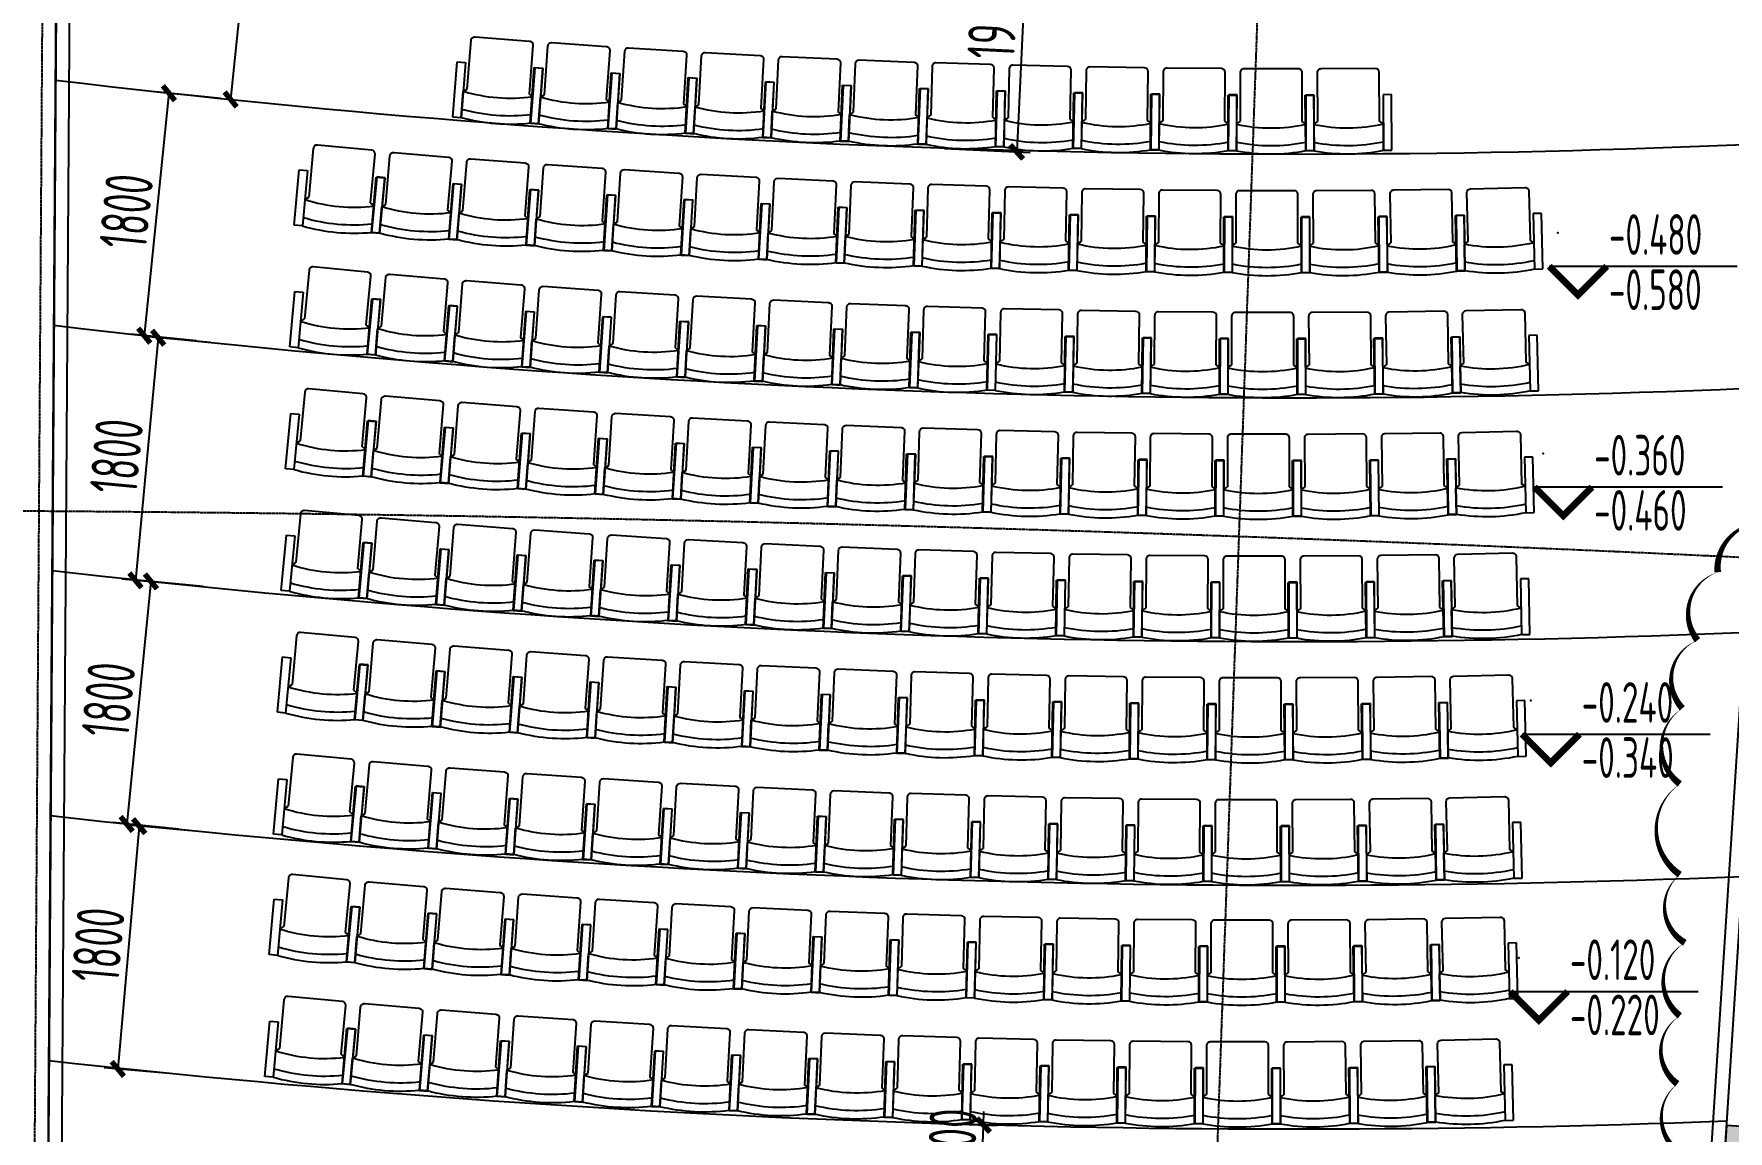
# Model space of a CAD drawing. Header units: millimetres. Extents: x 11639278 to 23698211, y -13072636 to -5537337.
# Drawn here: x 11780782 to 11793299, y -6390063 to -6381961 of the extents above; entities that cross this region are included whole.
import ezdxf
from ezdxf.enums import TextEntityAlignment as Align

# ---------------------------------------------------------------- set-up
doc = ezdxf.new("R2010")
doc.units = ezdxf.units.MM
doc.header["$LTSCALE"] = 10
doc.linetypes.add('A2-RG-AXIS$0$CENTER', pattern=[2, 1.25, -0.25, 0.25, -0.25])
doc.linetypes.add('A2-RG-AXIS$0$DOTE', pattern=[2.4200000000000004, 2, -0.2, 0.02, -0.2])
for name, color, linetype in [('A2-RB-F1$0$A-DIMS-100', 1, 'Continuous'), ('A2-RD-F1（少）$0$A-FURN-FIXT', 9, 'Continuous'), ('A2-RD-F1（少）$0$A-STRS', 50, 'Continuous'), ('A2-RD-F1（少）$0$an-door', 2, 'Continuous'), ('A2-RG-AXIS$0$A-GRID', 1, 'A2-RG-AXIS$0$CENTER'), ('A2-RI-F1$0$$0$A-DIMS-100', 1, 'Continuous'), ('A2-RI-F1$0$$2$A-SYMB', 4, 'Continuous'), ('A2-RI-F1$0$A-WALL', 7, 'Continuous'), ('A2-RI-F1$0$an-door', 2, 'Continuous'), ('A2-RS-F1$0$A-HATH-GRAY', 8, 'Continuous'), ('A2-RS-F1$0$A-WALL-CONC', 6, 'Continuous')]:
    doc.layers.add(name, color=color, linetype=linetype)
doc.layers.add('A2-RD-F1（少）$0$A-X-AREA', color=6, linetype='Continuous', plot=False)
doc.styles.add('A2-RB-F1$0$XD2008', font='hzs.shx', dxfattribs={"width": 0.7, "bigfont": 'hztxt.shx'})
doc.styles.add('A2-RI-F1$0$$0$XD2008', font='hzs.shx', dxfattribs={"width": 0.7, "bigfont": 'hztxt.shx'})
doc.dimstyles.new('A2-RB-F1$0$XD100', dxfattribs={"dimscale": 100, "dimtxt": 3.5, "dimasz": 1.5, "dimexe": 1, "dimexo": 2, "dimgap": 0.5, "dimtad": 1, "dimdec": 0, "dimdsep": 46, "dimtxsty": 'A2-RB-F1$0$XD2008', "dimcen": 2.5, "dimclrt": 4, "dimaunit": 1, "dimadec": 0, "dimazin": 0, "dimtfac": 1, "dimtdec": 0, "dimtix": 1, "dimtmove": 1, "dimatfit": 3, "dimfxl": 0, "dimtolj": 1, "dimtzin": 0, "dimarcsym": 0})
doc.dimstyles.new('A2-RB-F1$0$XD100$0', dxfattribs={"dimscale": 100, "dimtxt": 3.5, "dimasz": 1, "dimexe": 1, "dimexo": 2, "dimgap": 0.5, "dimtad": 1, "dimdec": 0, "dimdsep": 46, "dimtxsty": 'A2-RB-F1$0$XD2008', "dimblk1": 'A2-RB-F1$0$_ArchTick', "dimblk2": 'A2-RB-F1$0$_ArchTick', "dimsah": 1, "dimcen": 2.5, "dimclrt": 4, "dimaunit": 1, "dimadec": 0, "dimazin": 0, "dimtfac": 1, "dimtdec": 0, "dimtix": 1, "dimtmove": 1, "dimatfit": 3, "dimfxl": 0, "dimtolj": 1, "dimtzin": 0, "dimarcsym": 0})
doc.dimstyles.new('A2-RI-F1$0$$0$XD100$0', dxfattribs={"dimscale": 100, "dimtxt": 3.5, "dimasz": 1, "dimexe": 1, "dimexo": 2, "dimgap": 0.5, "dimtad": 1, "dimdec": 0, "dimdsep": 46, "dimtxsty": 'A2-RI-F1$0$$0$XD2008', "dimblk1": 'A2-RI-F1$0$$20$_ArchTick', "dimblk2": 'A2-RI-F1$0$$20$_ArchTick', "dimsah": 1, "dimcen": 2.5, "dimclrt": 4, "dimaunit": 1, "dimadec": 0, "dimazin": 0, "dimtfac": 1, "dimtdec": 0, "dimtix": 1, "dimtmove": 0, "dimatfit": 3, "dimfxl": 0, "dimtolj": 1, "dimtzin": 0, "dimarcsym": 0})

# ---------------------------------------------------------------- blocks, each defined once
blk = doc.blocks.new('A2-RS-F1')
at = {"layer": 'A2-RS-F1$0$A-HATH-GRAY', "ltscale": 3}
h = blk.add_hatch(color=256, dxfattribs=at)
h.paths.add_polyline_path([(11790490.65924199, -6377046.489880169), (11789491.3032713, -6377010.621266499), (11789445.17112454, -6378310.198236045), (11790444.54168875, -6378345.673232787)], flags=16)
h.paths.add_polyline_path([(11794711.10463453, -6377235.625744862), (11794112.34099576, -6377197.127629422), (11794061.00455762, -6377995.566517969), (11794659.76819639, -6378034.064633409)], flags=0)
h.paths.add_polyline_path([(11794483.29897179, -6380778.701711025), (11793884.53533302, -6380740.203595584), (11793833.19889488, -6381538.642484131), (11794431.96253365, -6381577.140599572)], flags=0)
h.paths.add_polyline_path([(11793886.50934744, -6390060.608707702), (11793287.74570867, -6390022.110592261), (11793236.40927053, -6390820.549480808), (11793835.1729093, -6390859.047596249)], flags=0)
h.paths.add_polyline_path([(11793658.70338243, -6393603.689374982), (11793059.93974367, -6393565.191259542), (11793008.60330553, -6394363.630148089), (11793607.36694429, -6394402.128263529)], flags=0)
h.paths.add_polyline_path([(11789926.49201458, -6392936.47777631), (11788927.13604389, -6392900.609162641), (11788881.00389713, -6394200.186132187), (11789880.37446134, -6394235.661128929)], flags=16)
h.paths.add_polyline_path([(11781272.00868585, -6392739.216309976), (11780272.03490172, -6392732.050791884), (11780263.22846494, -6394032.416479454), (11781263.2055371, -6394039.188123904)], flags=16)
h.paths.add_polyline_path([(11772615.42466172, -6392790.735593002), (11771615.65744847, -6392812.286298356), (11771644.19337135, -6394112.368671072), (11772643.95256158, -6394090.42416007)], flags=16)
h.paths.add_polyline_path([(11771835.59331268, -6400549.446265211, 1), (11772735.59328884, -6400549.446265211, 1)])
h.paths.add_polyline_path([(11789601.82287498, -6400663.664113253, 1), (11788701.82289882, -6400663.664113253, 1)], flags=0)
h.paths.add_polyline_path([(11797125.53371406, -6401083.915709294, 1), (11798025.53369022, -6401083.915709294, 1)], flags=0)
h.paths.add_polyline_path([(11772266.5069368, -6376894.564468444), (11771266.73972355, -6376916.115173798), (11771295.27564643, -6378216.197546514), (11772295.03483666, -6378194.253035512)], flags=16)
h.paths.add_polyline_path([(11781379.67783259, -6376839.580862745), (11780379.70404846, -6376832.415344653), (11780370.89761168, -6378132.781032223), (11781370.87468383, -6378139.552676673)], flags=16)
h.paths.add_polyline_path([(11752826.49415712, -6385565.984623466), (11752029.01344788, -6385629.423715467), (11752187.61117789, -6387623.125488561), (11752985.09188712, -6387559.68639656)], flags=17)
h.paths.add_polyline_path([(11757362.77734912, -6385212.863826217), (11756565.29663988, -6385276.302918219), (11756723.90089429, -6387270.086708404), (11757521.23378404, -6387204.789405802)], flags=17)
h.paths.add_polyline_path([(11762965.14824347, -6393140.851265624), (11763031.00361343, -6394439.578159787), (11764029.72045525, -6394388.935590206), (11763963.86508529, -6393090.208696045)])
h.paths.add_polyline_path([(11793008.60330553, -6394363.630148089), (11793607.36694429, -6394402.128263529), (11793658.70338243, -6393603.689374982), (11793059.93974367, -6393565.191259542)], flags=17)
h.paths.add_polyline_path([(11793236.40927053, -6390820.549480808), (11793835.1729093, -6390859.047596249), (11793886.50934744, -6390060.608707702), (11793287.74570867, -6390022.110592261)], flags=17)
h.paths.add_polyline_path([(11793833.19889488, -6381538.642484131), (11794431.96253365, -6381577.140599572), (11794483.29897179, -6380778.701711025), (11793884.53533302, -6380740.203595584)], flags=17)
h.paths.add_polyline_path([(11794061.00455762, -6377995.566517969), (11794659.76819639, -6378034.064633409), (11794711.10463453, -6377235.625744862), (11794112.34099576, -6377197.127629422)], flags=17)
h.paths.add_polyline_path([(11762159.93138714, -6377261.253480596), (11762225.7867571, -6378559.980374758), (11763224.50359892, -6378509.337805177), (11763158.64822897, -6377210.610911016)], flags=17)
edge = h.paths.add_edge_path(flags=16)
edge.add_arc((11772285.59330076, -6400549.446265211), 449.999988079071, 0, 360)
edge = h.paths.add_edge_path(flags=16)
edge.add_arc((11789151.8228869, -6400663.664113253), 449.999988079071, 0, 360)
edge = h.paths.add_edge_path()
edge.add_arc((11763856.97305767, -6400855.586584635), 449.999988079071, 0, 360)
edge = h.paths.add_edge_path(flags=17)
edge.add_arc((11797575.53370214, -6401083.915709294), 449.999988079071, 0, 360)
edge = h.paths.add_edge_path()
edge.add_arc((11755440.62286279, -6401403.617404835), 450, 0, 360)
h.paths.add_polyline_path([(11756756.1168349, -6377586.650368808), (11756914.72077755, -6379580.430239997), (11756117.24006832, -6379643.869331998), (11755958.63612566, -6377650.089460809)], flags=17)
h.paths.add_polyline_path([(11757322.63369773, -6394796.642427704), (11758119.96658747, -6394731.345125102), (11758001.1596604, -6393237.845935938), (11757203.67895116, -6393301.28502794)])
h.paths.add_polyline_path([(11752786.32793951, -6395149.47954925), (11753583.80864874, -6395086.040457249), (11753449.00057824, -6393391.393950119), (11752651.519869, -6393454.83304212)])
h.paths.add_polyline_path([(11751580.96783576, -6379997.127898298), (11752378.448545, -6379933.688806297), (11752219.84838827, -6377939.956527228), (11751422.36767903, -6378003.395619228)])
edge = h.paths.add_edge_path()
edge.add_line((11771615.66609192, -6392812.680089408), (11771644.19337135, -6394112.368671072))
edge.add_line((11771644.19337135, -6394112.368671072), (11772643.95256158, -6394090.42416007))
edge.add_line((11772643.95256158, -6394090.42416007), (11772615.42466172, -6392790.735593002))
edge.add_line((11772615.42466172, -6392790.735593002), (11771615.65682784, -6392812.286311734))
edge.add_line((11780272.03223428, -6392732.44466875), (11780263.22846494, -6394032.416479454))
edge.add_line((11780263.22846494, -6394032.416479454), (11781263.2055371, -6394039.188123904))
edge.add_line((11781263.2055371, -6394039.188123904), (11781272.00868585, -6392739.216309976))
edge.add_line((11781272.00868585, -6392739.216309976), (11780272.03428096, -6392732.050787436))
edge.add_line((11788927.1220706, -6392901.002800607), (11788881.00389713, -6394200.186132187))
edge.add_line((11788881.00389713, -6394200.186132187), (11789880.37446134, -6394235.661128929))
edge.add_line((11789880.37446134, -6394235.661128929), (11789926.49201458, -6392936.47777631))
edge.add_line((11789926.49201458, -6392936.47777631), (11788927.13542351, -6392900.609140375))
edge.add_line((11789491.28929801, -6377011.014904466), (11789445.17112454, -6378310.198236045))
edge.add_line((11789445.17112454, -6378310.198236045), (11790444.54168875, -6378345.673232787))
edge.add_line((11790444.54168875, -6378345.673232787), (11790490.65924199, -6377046.489880169))
edge.add_line((11790490.65924199, -6377046.489880169), (11789491.30265092, -6377010.621244233))
edge.add_line((11780379.70138101, -6376832.809221519), (11780370.89761168, -6378132.781032223))
edge.add_line((11780370.89761168, -6378132.781032223), (11781370.87468383, -6378139.552676673))
edge.add_line((11781370.87468383, -6378139.552676673), (11781379.67783259, -6376839.580862745))
edge.add_line((11781379.67783259, -6376839.580862745), (11780379.7034277, -6376832.415340205))
edge.add_line((11771266.74836699, -6376916.50896485), (11771295.27564643, -6378216.197546514))
edge.add_line((11771295.27564643, -6378216.197546514), (11772295.03483666, -6378194.253035512))
edge.add_line((11772295.03483666, -6378194.253035512), (11772266.5069368, -6376894.564468444))
edge.add_line((11772266.5069368, -6376894.564468444), (11771266.73910292, -6376916.115187177))
edge.add_line((11756723.90089429, -6387270.086708404), (11757521.23378404, -6387204.789405802))
edge.add_line((11756565.29663988, -6385276.302918219), (11757362.77734911, -6385212.863826217))
edge.add_line((11756565.29663988, -6385276.302918219), (11756723.90089429, -6387270.086708404))
edge.add_line((11752187.61117789, -6387623.125488561), (11752985.09188712, -6387559.68639656))
edge.add_line((11752029.01344788, -6385629.423715467), (11752826.49415712, -6385565.984623466))
edge.add_line((11752029.01344788, -6385629.423715467), (11752187.61372639, -6387623.157525281))
edge.add_line((11752826.49415712, -6385565.984623466), (11752985.09188712, -6387559.68639656))
edge.add_line((11757362.16569091, -6385205.17478771), (11757521.23378404, -6387204.789405802))
edge = h.paths.add_edge_path()
edge.add_arc((11847549.46273949, -6408655.214648793), 450, 0, 360)
h.paths.add_polyline_path([(11818747.08590352, -6372607.465949093), (11817357.24755043, -6372439.086492037), (11817138.82858831, -6374225.786506399), (11818528.66694141, -6374394.165963455)])
h.paths.add_polyline_path([(11827964.18985066, -6373889.091342508), (11826579.7594245, -6373680.873465245), (11826310.12718077, -6375460.565078269), (11827694.55760693, -6375668.782955533)])
h.paths.add_polyline_path([(11837140.69266675, -6375434.848402199), (11835762.81185892, -6375186.963814738), (11835442.18868986, -6376958.179376942), (11836820.0694977, -6377206.063964403)])
h.paths.add_polyline_path([(11814457.2226755, -6396161.729004352), (11815846.87749896, -6396331.609761432), (11816041.01757592, -6394743.509384341), (11814651.43042465, -6394573.081353133)])
h.paths.add_polyline_path([(11851385.01730044, -6401917.463662516), (11850605.41993879, -6401737.765077815), (11850371.09177984, -6402709.973765338), (11851150.68914149, -6402889.672350037)])
h.paths.add_polyline_path([(11846959.82680723, -6400859.04400699), (11846180.22944558, -6400679.345422289), (11845945.90128663, -6401651.554109812), (11846725.49864828, -6401831.252694511)])
h.paths.add_polyline_path([(11841338.16658373, -6400630.089525286), (11839968.28479601, -6400341.257588528), (11840298.36252463, -6398775.753877172), (11841668.35733187, -6399064.046077805)])
h.paths.add_polyline_path([(11831505.78589485, -6398704.013841973), (11832883.39729452, -6398953.386718429), (11833168.38112823, -6397379.049590709), (11831790.86870509, -6397129.134227252)])
h.paths.add_polyline_path([(11822999.75763769, -6397310.462666017), (11824383.96141723, -6397520.176510883), (11824623.62282845, -6395938.305597956), (11823239.50240787, -6395728.046647794)])
h.paths.add_polyline_path([(11806985.09511734, -6395311.296945799), (11806188.54669958, -6395237.063407816), (11806299.92049076, -6394041.988788532), (11807096.44551313, -6394116.473366143)])
h.paths.add_polyline_path([(11800592.0339871, -6394828.716624237), (11801190.79762586, -6394867.214739674), (11801242.134064, -6394068.77585113), (11800643.37042524, -6394030.277735691)])
h.paths.add_polyline_path([(11793008.60330553, -6394363.630148089), (11793607.36694429, -6394402.128263529), (11793658.70338243, -6393603.689374982), (11793059.93974367, -6393565.191259542)], flags=17)
h.paths.add_polyline_path([(11800819.82429773, -6391285.87943023), (11801418.5879365, -6391324.377545667), (11801469.92437464, -6390525.938657123), (11800871.16073588, -6390487.440541684)])
h.paths.add_polyline_path([(11793236.40927053, -6390820.549480808), (11793835.1729093, -6390859.047596249), (11793886.50934744, -6390060.608707702), (11793287.74570867, -6390022.110592261)], flags=17)
h.paths.add_polyline_path([(11853036.96933298, -6395063.647524455), (11853271.29749193, -6394091.438836934), (11852491.70013029, -6393911.740252233), (11852257.37197134, -6394883.948939756)])
h.paths.add_polyline_path([(11854911.53078619, -6387286.24280164), (11855145.85894514, -6386314.03411412), (11854366.2615835, -6386134.335529419), (11854131.93342455, -6387106.544216941)])
h.paths.add_polyline_path([(11846269.02681059, -6377243.462396342), (11844898.83191125, -6376956.115520435), (11844527.48222358, -6378717.394372237), (11845897.67712293, -6379004.741248144)])
h.paths.add_polyline_path([(11848611.82646362, -6394005.030281416), (11848846.15462257, -6393032.821593896), (11848066.55726093, -6392853.123009195), (11847832.22910198, -6393825.331696717)])
h.paths.add_polyline_path([(11850486.43372208, -6386227.435516321), (11850720.76188103, -6385255.226828801), (11849941.16451938, -6385075.5282441), (11849706.83636043, -6386047.736931622)])
h.paths.add_polyline_path([(11843712.14771581, -6384523.328557155), (11844299.24032355, -6384647.111714084), (11844423.02348047, -6384060.019106346), (11843835.93087274, -6383936.235949417)])
h.paths.add_polyline_path([(11842061.70562338, -6392351.229993655), (11842648.79823112, -6392475.013150584), (11842772.58138805, -6391887.920542846), (11842185.48878032, -6391764.137385917)])
h.paths.add_polyline_path([(11808357.3904833, -6373042.390635182), (11808954.80179662, -6373098.065788672), (11809029.04345859, -6372301.430198045), (11808431.63214527, -6372245.755044556)])
h.paths.add_polyline_path([(11793833.19889488, -6381538.642484131), (11794431.96253365, -6381577.140599572), (11794483.29897179, -6380778.701711025), (11793884.53533302, -6380740.203595584)], flags=17)
h.paths.add_polyline_path([(11801416.57157933, -6382004.630992735), (11802015.3352181, -6382043.129108172), (11802066.67165624, -6381244.690219628), (11801467.90801747, -6381206.192104189)])
h.paths.add_polyline_path([(11801644.36177372, -6378461.795606661), (11802243.12541248, -6378500.293722101), (11802294.46185062, -6377701.854833554), (11801695.69821186, -6377663.356718114)])
h.paths.add_polyline_path([(11794061.00455762, -6377995.566517969), (11794659.76819639, -6378034.064633409), (11794711.10463453, -6377235.625744862), (11794112.34099576, -6377197.127629422)], flags=17)
h.paths.add_polyline_path([(11808460.48668476, -6379479.897142787), (11807663.938267, -6379405.663604804), (11807775.31205818, -6378210.58898552), (11808571.83708055, -6378285.073563132)])
edge = h.paths.add_edge_path(flags=16)
edge.add_arc((11772285.59330076, -6400549.446265211), 449.999988079071, 0, 360)
edge = h.paths.add_edge_path(flags=17)
edge.add_arc((11789151.8228869, -6400663.664113253), 449.999988079071, 0, 360)
edge = h.paths.add_edge_path(flags=17)
edge.add_arc((11797575.53370214, -6401083.915709294), 449.999988079071, 0, 360)
edge = h.paths.add_edge_path()
edge.add_arc((11805983.68059895, -6401745.884138802), 449.999988079071, 0, 360)
edge = h.paths.add_edge_path()
edge.add_arc((11814369.37384068, -6402649.0028648), 449.999988079071, 0, 360)
edge = h.paths.add_edge_path()
edge.add_arc((11822725.66810348, -6403792.544332979), 449.999988079071, 0, 360)
edge = h.paths.add_edge_path()
edge.add_arc((11831045.68223906, -6405175.541482564), 449.999988079071, 0, 360)
edge = h.paths.add_edge_path()
edge.add_arc((11839322.55837192, -6406796.881442009), 450, 0, 360)
edge = h.paths.add_edge_path(flags=17)
edge.add_line((11771615.66609192, -6392812.680089408), (11771644.19337135, -6394112.368671072))
edge.add_line((11771644.19337135, -6394112.368671072), (11772643.95256158, -6394090.42416007))
edge.add_line((11772643.95256158, -6394090.42416007), (11772615.42466172, -6392790.735593002))
edge.add_line((11772615.42466172, -6392790.735593002), (11771615.65682784, -6392812.286311734))
edge.add_line((11780272.03223428, -6392732.44466875), (11780263.22846494, -6394032.416479454))
edge.add_line((11780263.22846494, -6394032.416479454), (11781263.2055371, -6394039.188123904))
edge.add_line((11781263.2055371, -6394039.188123904), (11781272.00868585, -6392739.216309976))
edge.add_line((11781272.00868585, -6392739.216309976), (11780272.03428096, -6392732.050787436))
edge.add_line((11788927.1220706, -6392901.002800607), (11788881.00389713, -6394200.186132187))
edge.add_line((11788881.00389713, -6394200.186132187), (11789880.37446134, -6394235.661128929))
edge.add_line((11789880.37446134, -6394235.661128929), (11789926.49201458, -6392936.47777631))
edge.add_line((11789926.49201458, -6392936.47777631), (11788927.13542351, -6392900.609140375))
edge.add_line((11789491.28929801, -6377011.014904466), (11789445.17112454, -6378310.198236045))
edge.add_line((11789445.17112454, -6378310.198236045), (11790444.54168875, -6378345.673232787))
edge.add_line((11790444.54168875, -6378345.673232787), (11790490.65924199, -6377046.489880169))
edge.add_line((11790490.65924199, -6377046.489880169), (11789491.30265092, -6377010.621244233))
edge.add_line((11780379.70138101, -6376832.809221519), (11780370.89761168, -6378132.781032223))
edge.add_line((11780370.89761168, -6378132.781032223), (11781370.87468383, -6378139.552676673))
edge.add_line((11781370.87468383, -6378139.552676673), (11781379.67783259, -6376839.580862745))
edge.add_line((11781379.67783259, -6376839.580862745), (11780379.7034277, -6376832.415340205))
edge.add_line((11771266.74836699, -6376916.50896485), (11771295.27564643, -6378216.197546514))
edge.add_line((11771295.27564643, -6378216.197546514), (11772295.03483666, -6378194.253035512))
edge.add_line((11772295.03483666, -6378194.253035512), (11772266.5069368, -6376894.564468444))
edge.add_line((11772266.5069368, -6376894.564468444), (11771266.73910292, -6376916.115187177))
edge = h.paths.add_edge_path()
edge.add_arc((11780719.54132999, -6400485.442410535), 449.999988079071, 0, 360)
at = {"layer": 'A2-RS-F1$0$A-WALL-CONC', "ltscale": 3}
blk.add_lwpolyline([(11793236.40927053, -6390820.549480808), (11793835.1729093, -6390859.047596249), (11793886.50934744, -6390060.608707702), (11793287.74570867, -6390022.110592261), (11793236.40927053, -6390820.549480808)], dxfattribs=at)
blk = doc.blocks.new('A2-RI-F1$0$$20$_ArchTick')
at = {"color": 0, "linetype": 'ByBlock', "const_width": 0.4}
blk.add_lwpolyline([(-0.5, -0.5), (0.5, 0.5)], dxfattribs=at)
blk = doc.blocks.new('*D230')
at = {"layer": 'A2-RI-F1$0$$0$A-DIMS-100', "color": 0, "lineweight": -2, "transparency": 16777216}
for p, q in [((11787797.74971356, -6390018.786784958), (11787801.3487571, -6389918.851571515)), ((11787275.51687386, -6389999.97921288), (11787897.684927, -6390022.385828501)), ((11787790.53748967, -6390219.04975081), (11787797.74971356, -6390018.786784958)), ((11787268.30464997, -6390200.242178733), (11787890.47270311, -6390222.648794353)), ((11787790.53748967, -6390219.04975081), (11787786.93844612, -6390318.984964252))]:
    blk.add_line(p, q, dxfattribs=at)
at = {"layer": 'Defpoints', "color": 0, "transparency": 16777216}
for p in [(11787075.64644698, -6389992.781125793), (11787797.74971356, -6390018.786784958), (11787068.43422308, -6390193.044091646)]:
    blk.add_point(p, dxfattribs=at)
at = {"layer": 'A2-RI-F1$0$$0$A-DIMS-100', "color": 0, "lineweight": -2, "transparency": 16777216, "xscale": 100, "yscale": 100, "zscale": 100}
for p, rotation in [((11787797.74971356, -6390018.786784958), 267.937454510108), ((11787790.53748967, -6390219.04975081), 87.93745451010794)]:
    blk.add_blockref('A2-RI-F1$0$$20$_ArchTick', p, dxfattribs=dict(at, rotation=rotation))
at = {"layer": 'A2-RI-F1$0$$0$A-DIMS-100', "color": 4, "transparency": 16777216, "insert": (11787569.28937137, -6390110.820419912), "char_height": 350, "attachment_point": 5, "rotation": 87.93745451010794, "style": 'A2-RI-F1$0$$0$XD2008'}
blk.add_mtext('\\A1;200', dxfattribs=at)
blk = doc.blocks.new('A2-RI-F1$0$$2$ECADI-TAG-HGHT（国标）')
at = {"color": 1}
blk.add_line((-2.121320343559546, 2.121320343559546), (11.76789873223262, 2.121320343559546), dxfattribs=at)
at = {"color": 1, "const_width": 0.5}
blk.add_lwpolyline([(-2.121320343559546, 2.121320343559546), (0, 0), (2.121320343559546, 2.121320343559546)], dxfattribs=at)
at = {"color": 1}
blk.add_point((-1.480769230769231, 4.6), dxfattribs=at)
at = {"style": 'A2-RI-F1$0$$0$XD2008', "width": 0.7}
blk.add_attdef('FL', text='', height=3, dxfattribs=at).set_placement((-2.688785023899595, 2.967328765217609), align=Align.RIGHT)
for tag, p in [('F.F.L.', (2.283611041903605, 2.967328765217609)), ('T.O.S.', (2.283611041903605, -1.104423031572336))]:
    blk.add_attdef(tag, p, '', height=3, dxfattribs=at)
blk = doc.blocks.new('A2-RG-AXIS')
at = {"layer": 'A2-RG-AXIS$0$A-GRID', "linetype": 'A2-RG-AXIS$0$DOTE'}
for p, q in [((11780668.07683218, -6408085.268158897), (11780940.29684796, -6367886.203305705)), ((11790308.55620167, -6368084.190470519), (11788882.17161088, -6408258.863478498))]:
    blk.add_line(p, q, dxfattribs=at)
for radius, end in [(316699.9999999902, 95.40764403072032), (313399.9999999902, 95.40764402400131), (308699.9999999902, 95.4076440106419)]:
    blk.add_arc((11778730.70926435, -6694178.721949182), radius, 75.58928463849298, end, dxfattribs=at)
blk = doc.blocks.new('A2-RB-F1$0$_ArchTick')
at = {"color": 0, "linetype": 'ByBlock', "const_width": 0.4}
blk.add_lwpolyline([(-0.5, -0.5), (0.5, 0.5)], dxfattribs=at)
blk = doc.blocks.new('*D1381')
at = {"layer": 'A2-RB-F1$0$A-DIMS-100', "color": 0, "lineweight": -2, "transparency": 16777216}
for p, q in [((11787602.92220001, -6380908.430425173), (11788235.07789544, -6380939.103607856)), ((11788135.19540509, -6380934.257153263), (11788043.12369077, -6382831.799354919)), ((11787510.85048568, -6382805.972626829), (11788143.00618112, -6382836.645809511))]:
    blk.add_line(p, q, dxfattribs=at)
at = {"layer": 'Defpoints', "color": 0, "transparency": 16777216}
for p in [(11787403.15721931, -6380898.737515989), (11787311.08550499, -6382796.279717645), (11788043.12369077, -6382831.799354919)]:
    blk.add_point(p, dxfattribs=at)
at = {"layer": 'A2-RB-F1$0$A-DIMS-100', "color": 0, "lineweight": -2, "transparency": 16777216, "xscale": 100, "yscale": 100, "zscale": 100}
for p, rotation in [((11788135.19540509, -6380934.257153263), 87.22209787628806), ((11788043.12369077, -6382831.799354919), 267.2220978762881)]:
    blk.add_blockref('A2-RB-F1$0$_ArchTick', p, dxfattribs=dict(at, rotation=rotation))
at = {"layer": 'A2-RB-F1$0$A-DIMS-100', "color": 4, "transparency": 16777216, "insert": (11787864.42394465, -6381872.123731259), "char_height": 350, "attachment_point": 5, "rotation": 87.2220978762881, "style": 'A2-RB-F1$0$XD2008'}
blk.add_mtext('\\A1;1900', dxfattribs=at)
blk = doc.blocks.new('*D1390')
at = {"layer": 'A2-RB-F1$0$A-DIMS-100', "color": 0, "lineweight": -2, "transparency": 16777216}
for p, q in [((11781779.99585242, -6382398.364686994), (11781597.71056535, -6384189.110531002)), ((11782164.89233469, -6382437.544432126), (11781680.50995076, -6382388.23772442)), ((11781982.60704762, -6384228.290276133), (11781498.22466369, -6384178.983568427))]:
    blk.add_line(p, q, dxfattribs=at)
at = {"layer": 'Defpoints', "color": 0, "transparency": 16777216}
for p in [(11782363.86413801, -6382457.798357275), (11781597.71056535, -6384189.110531002), (11782181.57885094, -6384248.544201283)]:
    blk.add_point(p, dxfattribs=at)
at = {"layer": 'A2-RB-F1$0$A-DIMS-100', "color": 0, "lineweight": -2, "transparency": 16777216, "xscale": 100, "yscale": 100, "zscale": 100}
for p, rotation in [((11781779.99585242, -6382398.364686994), 84.18771414547122), ((11781597.71056535, -6384189.110531002), 264.1877141454712)]:
    blk.add_blockref('A2-RB-F1$0$_ArchTick', p, dxfattribs=dict(at, rotation=rotation))
at = {"layer": 'A2-RB-F1$0$A-DIMS-100', "color": 4, "transparency": 16777216, "insert": (11781465.00993015, -6383270.951943204), "char_height": 350, "attachment_point": 5, "rotation": 84.18771414547122, "style": 'A2-RB-F1$0$XD2008'}
blk.add_mtext('\\A1;1800', dxfattribs=at)
blk = doc.blocks.new('*D1391')
at = {"layer": 'A2-RB-F1$0$A-DIMS-100', "color": 0, "lineweight": -2, "transparency": 16777216}
for p, q in [((11781700.6084155, -6384204.141387982), (11781532.368619, -6385996.196534518)), ((11782085.77917648, -6384240.30157567), (11781601.04620514, -6384194.794395485)), ((11781917.53937997, -6386032.356722206), (11781432.80640864, -6385986.849542021))]:
    blk.add_line(p, q, dxfattribs=at)
at = {"layer": 'Defpoints', "color": 0, "transparency": 16777216}
for p in [(11782284.90359719, -6384258.995560665), (11781532.368619, -6385996.196534518), (11782116.66380069, -6386051.050707201)]:
    blk.add_point(p, dxfattribs=at)
at = {"layer": 'A2-RB-F1$0$A-DIMS-100', "color": 0, "lineweight": -2, "transparency": 16777216, "xscale": 100, "yscale": 100, "zscale": 100}
for p, rotation in [((11781700.6084155, -6384204.141387982), 84.63673890037019), ((11781532.368619, -6385996.196534518), 264.6367389003702)]:
    blk.add_blockref('A2-RB-F1$0$_ArchTick', p, dxfattribs=dict(at, rotation=rotation))
at = {"layer": 'A2-RB-F1$0$A-DIMS-100', "color": 4, "transparency": 16777216, "insert": (11781392.47354395, -6385079.138228131), "char_height": 350, "attachment_point": 5, "rotation": 84.6367389003702, "style": 'A2-RB-F1$0$XD2008'}
blk.add_mtext('\\A1;1800', dxfattribs=at)
blk = doc.blocks.new('*D1392')
at = {"layer": 'A2-RB-F1$0$A-DIMS-100', "color": 0, "lineweight": -2, "transparency": 16777216}
for p, q in [((11781647.2373125, -6386003.859413933), (11781467.79407424, -6387794.888118601)), ((11782032.19413526, -6386042.428253554), (11781547.73546746, -6385993.890320059)), ((11781852.750897, -6387833.456958222), (11781368.29222919, -6387784.919024727))]:
    blk.add_line(p, q, dxfattribs=at)
at = {"layer": 'Defpoints', "color": 0, "transparency": 16777216}
for p in [(11782231.19782535, -6386062.366441302), (11781467.79407424, -6387794.888118601), (11782051.75458709, -6387853.39514597)]:
    blk.add_point(p, dxfattribs=at)
at = {"layer": 'A2-RB-F1$0$A-DIMS-100', "color": 0, "lineweight": -2, "transparency": 16777216, "xscale": 100, "yscale": 100, "zscale": 100}
for p, rotation in [((11781647.2373125, -6386003.859413933), 84.2786263601893), ((11781467.79407424, -6387794.888118601), 264.2786263601893)]:
    blk.add_blockref('A2-RB-F1$0$_ArchTick', p, dxfattribs=dict(at, rotation=rotation))
at = {"layer": 'A2-RB-F1$0$A-DIMS-100', "color": 4, "transparency": 16777216, "insert": (11781333.63654202, -6386876.943305049), "char_height": 350, "attachment_point": 5, "rotation": 84.27862636018928, "style": 'A2-RB-F1$0$XD2008'}
blk.add_mtext('\\A1;1800', dxfattribs=at)
blk = doc.blocks.new('*D1393')
at = {"layer": 'A2-RB-F1$0$A-DIMS-100', "color": 0, "lineweight": -2, "transparency": 16777216}
for p, q in [((11781560.36306698, -6387811.131386634), (11781402.29158185, -6389604.05076501)), ((11781945.69510909, -6387845.103917078), (11781460.74946307, -6387802.349022797)), ((11781787.62362395, -6389638.023295453), (11781302.67797793, -6389595.268401172))]:
    blk.add_line(p, q, dxfattribs=at)
at = {"layer": 'Defpoints', "color": 0, "transparency": 16777216}
for p in [(11782144.92231692, -6387862.668644752), (11781402.29158185, -6389604.05076501), (11781986.85083178, -6389655.588023126)]:
    blk.add_point(p, dxfattribs=at)
at = {"layer": 'A2-RB-F1$0$A-DIMS-100', "color": 0, "lineweight": -2, "transparency": 16777216, "xscale": 100, "yscale": 100, "zscale": 100}
for p, rotation in [((11781560.36306698, -6387811.131386634), 84.96158509421868), ((11781402.29158185, -6389604.05076501), 264.9615850942187)]:
    blk.add_blockref('A2-RB-F1$0$_ArchTick', p, dxfattribs=dict(at, rotation=rotation))
at = {"layer": 'A2-RB-F1$0$A-DIMS-100', "color": 4, "transparency": 16777216, "insert": (11781257.19671561, -6388687.830757189), "char_height": 350, "attachment_point": 5, "rotation": 84.9615850942187, "style": 'A2-RB-F1$0$XD2008'}
blk.add_mtext('\\A1;1800', dxfattribs=at)
blk = doc.blocks.new('*D1318')
at = {"layer": 'A2-RB-F1$0$A-DIMS-100', "color": 0, "lineweight": -2, "transparency": 16777216}
blk.add_line((11782413.45240064, -6380712.186264241), (11782235.91495816, -6382444.780629508), dxfattribs=at)
at = {"layer": 'Defpoints', "color": 0, "transparency": 16777216}
for p in [(11790117.55804997, -6305527.538725156), (11782235.91495816, -6382444.780629508)]:
    blk.add_point(p, dxfattribs=at)
at = {"layer": 'A2-RB-F1$0$A-DIMS-100', "color": 0, "lineweight": -2, "transparency": 16777216, "xscale": 100, "yscale": 100, "zscale": 100, "rotation": 264.1493711769298}
blk.add_blockref('A2-RB-F1$0$_ArchTick', (11782235.91495816, -6382444.780629508), dxfattribs=at)
at = {"layer": 'A2-RB-F1$0$A-DIMS-100', "color": 4, "transparency": 16777216, "insert": (11782116.14600526, -6381406.329334301), "char_height": 350, "attachment_point": 5, "rotation": 84.14937117692988, "style": 'A2-RB-F1$0$XD2008'}
blk.add_mtext('\\A1;R77300', dxfattribs=at)
blk = doc.blocks.new('A2-RD-F1（少）$0$LEC-SEAT')
for p, q in [((-21, -0.8761491314508021), (-23.25, -0.8761491314508021)), ((-23.25, -0.8761491314508021), (-23.25, -15.8761491314508)), ((-21, -0.8761491314508021), (-21, -8.01554912024585)), ((-21, -15.8761491314508), (-21, -0.8761491314508021)), ((-2.25, -0.8761491314508021), (0, -0.8761491314508021)), ((-2.25, -15.8761491314508), (-2.25, -0.8761491314508021)), ((0, -0.8761491314508021), (0, -15.8761491314508)), ((-21.00000000001455, -8.01554912024585), (-20, -8.744507682713447)), ((-20, -8.744507682713447), (-20, -21.93965517242032)), ((-2.25, -8.01554912024585), (-3.25, -8.744507682698895)), ((-3.25, -21.93965517242032), (-3.25, -8.744507682698895)), ((-23.25, -15.8761491314508), (-21, -15.8761491314508)), ((0, -15.8761491314508), (-2.25, -15.8761491314508)), ((-19, -22.93965517242032), (-4.25, -22.93965517242032))]:
    blk.add_line(p, q)
for centre, radius, start, end in [((-11.625, -50.59541755951068), 50.5954175595173, 79.32175774559357, 100.678242254391), ((-11.625, -50.64130033686524), 48.39130033686291, 78.82927160819938, 101.1707283917877), ((-11.625, -50.78023831768951), 43.78023831768208, 77.63505639583515, 102.3649436041496), ((-19, -21.93965517242032), 1, 180, 270), ((-4.25, -21.93965517242032), 1, 269.999999999999, 359.9999999999994)]:
    blk.add_arc(centre, radius, start, end)
blk = doc.blocks.new('A2-RD-F1（少）')
at = {"layer": 'A2-RD-F1（少）$0$A-STRS', "linetype": 'Continuous'}
for radius, start, end in [(77319.99999999999, 263.1851639387608, 272.6960801657746), (79119.99999999999, 263.3319716126657, 272.5504684974337), (80919.99999999999, 263.4722093731183, 272.4113725994711), (82719.99999999999, 263.6063093935466, 272.2783639111472), (84519.99999999999, 263.7346666811491, 272.1510507161832)]:
    blk.add_arc((11790117.5580499, -6305527.538725146), radius, start, end, dxfattribs=at)
at = {"layer": 'A2-RD-F1（少）$0$A-X-AREA'}
blk.add_lwpolyline([(11780970.88132322, -6378137.217919135), (11780879.80646918, -6391586.353603254, -0.01015498253494582), (11793165.51280078, -6391923.20678553), (11794028.58222131, -6378499.833177493, 0.01033556363350874), (11780970.88132322, -6378137.217919135, 0.7484913883696247)], format="xyb", dxfattribs=at)
at = {"layer": 'A2-RD-F1（少）$0$an-door'}
for p, q in [((11780980.48100621, -6391487.082607938), (11781070.20154134, -6378237.94073283)), ((11793072.02926452, -6391818.644325444), (11793922.26886139, -6378594.813780882))]:
    blk.add_line(p, q, dxfattribs=at)
at = {"layer": 'A2-RD-F1（少）$0$A-FURN-FIXT', "linetype": 'Continuous'}
for p, xscale, yscale, zscale, rotation in [((11784510.90610993, -6382649.219235355), -27.37254901960745, 27.37254901960745, 27.37254901960838, 175.5356044619151), ((11785083.12742827, -6382688.012790993), -27.37254901960731, 27.37254901960731, 27.37254901960838, 175.9656044619152), ((11785655.62377149, -6382722.510821654), -27.3725490196084, 27.3725490196084, 27.37254901960838, 176.3956044619152), ((11786228.3628946, -6382752.711384274), -27.37254901960838, 27.37254901960839, 27.37254901960838, 176.8256044619152), ((11786801.31253893, -6382778.612777859), -27.37254901960912, 27.37254901960912, 27.37254901960838, 177.2556044619151), ((11787374.44043394, -6382800.213543555), -27.37254901960755, 27.37254901960755, 27.37254901960838, 177.6856044619152), ((11787311.60128431, -6382798.006009107), 27.37254901960897, 27.37254901960897, 27.37254901960897, 178.29045775715), ((11787884.83211135, -6382816.676736256), 27.37254901960937, 27.37254901960937, 27.37254901960937, 178.72045775715), ((11788458.18691613, -6382831.04492891), 27.37254901960775, 27.37254901960775, 27.37254901960775, 179.1504577571501), ((11789031.63340529, -6382841.109777799), 27.37254901960838, 27.37254901960838, 27.37254901960838, 179.5804577571501), ((11789605.13928034, -6382846.870716034), 27.37254901960839, 27.37254901960839, 27.37254901960839, 180.01045775715), ((11790178.6722394, -6382848.327419143), 27.37254901960756, 27.37254901960756, 27.37254901960756, 180.44045775715), ((11782702.43436179, -6383396.505692612), 27.37254901960849, 27.37254901960849, 27.37254901960849, 174.6756044625508), ((11783907.43870586, -6383505.579354106), -27.37254901960922, 27.37254901960921, 27.37254901960838, 175.1056044619152), ((11784479.35276981, -6383548.666249744), -27.37254901960745, 27.37254901960745, 27.37254901960838, 175.5356044619151), ((11785051.57408815, -6383587.459805385), -27.37254901960731, 27.37254901960731, 27.37254901960838, 175.9656044619152), ((11785624.07043137, -6383621.957836042), -27.3725490196084, 27.3725490196084, 27.37254901960838, 176.3956044619152), ((11786196.80955448, -6383652.158398663), -27.37254901960838, 27.37254901960839, 27.37254901960838, 176.8256044619152), ((11786769.7591988, -6383678.059792248), -27.37254901960912, 27.37254901960912, 27.37254901960838, 177.2556044619151), ((11787342.88709382, -6383699.660557945), -27.37254901960755, 27.37254901960755, 27.37254901960838, 177.6856044619152), ((11787280.04794419, -6383697.453023498), 27.37254901960897, 27.37254901960897, 27.37254901960897, 178.29045775715), ((11787853.27877123, -6383716.123750647), 27.37254901960937, 27.37254901960937, 27.37254901960937, 178.72045775715), ((11788426.63357601, -6383730.491943299), 27.37254901960775, 27.37254901960775, 27.37254901960775, 179.1504577571501), ((11790720.64663899, -6383744.926819465), 27.37254901960838, 27.37254901960838, 27.37254901960838, 180.8704577571499), ((11791930.33448232, -6383720.681106897), -27.37254901960839, 27.37254901960839, 27.37254901960838, 181.3004577574629), ((11789000.08006517, -6383740.556792188), 27.37254901960838, 27.37254901960838, 27.37254901960838, 179.5804577571501), ((11789573.58594022, -6383746.317730424), 27.37254901960839, 27.37254901960839, 27.37254901960839, 180.01045775715), ((11790147.11889929, -6383747.774433532), 27.37254901960756, 27.37254901960756, 27.37254901960756, 180.44045775715), ((11782670.8810219, -6384295.952700243), 27.37254901960849, 27.37254901960849, 27.37254901960849, 174.6756044625508), ((11783875.88536596, -6384405.026361737), -27.37254901960922, 27.3725490196092, 27.37254901960838, 175.1056044619152), ((11784447.79942991, -6384448.113257375), -27.37254901960745, 27.37254901960745, 27.37254901960838, 175.5356044619151), ((11785020.02074825, -6384486.906813014), -27.37254901960731, 27.37254901960731, 27.37254901960838, 175.9656044619152), ((11785592.51709147, -6384521.404843669), -27.3725490196084, 27.37254901960841, 27.37254901960838, 176.3956044619152), ((11786165.25621458, -6384551.605406292), -27.37254901960838, 27.37254901960839, 27.37254901960838, 176.8256044619152), ((11786738.2058589, -6384577.50679988), -27.37254901960912, 27.37254901960912, 27.37254901960838, 177.2556044619151), ((11787311.33375392, -6384599.107565572), -27.37254901960755, 27.37254901960755, 27.37254901960838, 177.6856044619152), ((11787248.49460429, -6384596.900031127), 27.37254901960906, 27.37254901960906, 27.37254901960906, 178.29045775715), ((11787821.72543133, -6384615.570758276), 27.37254901960937, 27.37254901960937, 27.37254901960937, 178.72045775715), ((11788395.08023611, -6384629.93895093), 27.37254901960775, 27.37254901960775, 27.37254901960775, 179.15045775715), ((11788968.52672527, -6384640.003799815), 27.37254901960838, 27.37254901960838, 27.37254901960838, 179.5804577571501), ((11789542.03260032, -6384645.764738053), 27.37254901960839, 27.37254901960839, 27.37254901960839, 180.01045775715), ((11790115.56555939, -6384647.221441161), 27.37254901960756, 27.37254901960756, 27.37254901960756, 180.44045775715), ((11790689.09329909, -6384644.373827096), 27.37254901960838, 27.37254901960838, 27.37254901960838, 180.8704577571499), ((11791898.7811424, -6384620.128114541), -27.3725490196084, 27.37254901960839, 27.37254901960838, 181.3004577564809), ((11782639.32768221, -6385195.39970135), 27.37254901960849, 27.37254901960849, 27.37254901960849, 174.6756044625508), ((11783844.33202627, -6385304.473362845), -27.37254901960922, 27.3725490196092, 27.37254901960838, 175.1056044619152), ((11784416.24609022, -6385347.560258483), -27.37254901960745, 27.37254901960745, 27.37254901960838, 175.5356044619151), ((11784988.46740856, -6385386.353814124), -27.37254901960731, 27.37254901960731, 27.37254901960838, 175.9656044619152), ((11785560.96375179, -6385420.851844779), -27.3725490196084, 27.37254901960841, 27.37254901960838, 176.3956044619152), ((11786133.70287489, -6385451.0524074), -27.37254901960838, 27.37254901960839, 27.37254901960838, 176.8256044619152), ((11786706.65251921, -6385476.953800987), -27.37254901960912, 27.37254901960912, 27.37254901960838, 177.2556044619151), ((11787279.78041423, -6385498.55456668), -27.37254901960755, 27.37254901960755, 27.37254901960838, 177.6856044619152), ((11787216.9412646, -6385496.347032237), 27.37254901960906, 27.37254901960906, 27.37254901960906, 178.29045775715), ((11787790.17209164, -6385515.017759387), 27.37254901960937, 27.37254901960937, 27.37254901960937, 178.72045775715), ((11788363.52689642, -6385529.38595204), 27.37254901960775, 27.37254901960775, 27.37254901960775, 179.15045775715), ((11788936.97338559, -6385539.450800925), 27.37254901960838, 27.37254901960838, 27.37254901960838, 179.5804577571501), ((11789510.47926063, -6385545.211739163), 27.37254901960839, 27.37254901960839, 27.37254901960839, 180.01045775715), ((11790084.0122197, -6385546.668442269), 27.37254901960756, 27.37254901960756, 27.37254901960756, 180.44045775715), ((11790657.5399594, -6385543.820828202), 27.37254901960838, 27.37254901960838, 27.37254901960838, 180.8704577571499), ((11791867.22780272, -6385519.57511565), -27.3725490196084, 27.37254901960839, 27.37254901960838, 181.3004577564809), ((11782607.77434272, -6386094.84669615), 27.37254901960745, 27.37254901960745, 27.37254901960745, 174.675604461576), ((11783812.7786868, -6386203.92035766), -27.37254901960922, 27.37254901960923, 27.37254901960838, 175.1056044619152), ((11784384.69275075, -6386247.007253298), -27.37254901960745, 27.37254901960745, 27.37254901960838, 175.5356044619151), ((11784956.91406909, -6386285.800808939), -27.37254901960731, 27.37254901960731, 27.37254901960838, 175.9656044619152), ((11785529.41041231, -6386320.298839598), -27.3725490196084, 27.37254901960841, 27.37254901960838, 176.3956044619152), ((11786102.14953541, -6386350.499402218), -27.37254901960838, 27.37254901960836, 27.37254901960838, 176.8256044619152), ((11786675.09917974, -6386376.400795803), -27.37254901960912, 27.37254901960911, 27.37254901960838, 177.2556044619151), ((11787248.22707475, -6386398.001561497), -27.37254901960755, 27.37254901960753, 27.37254901960838, 177.6856044619152), ((11787185.38792513, -6386395.794027052), 27.37254901960906, 27.37254901960906, 27.37254901960906, 178.29045775715), ((11787758.61875216, -6386414.464754202), 27.37254901960937, 27.37254901960937, 27.37254901960937, 178.72045775715), ((11788331.97355694, -6386428.832946853), 27.37254901960775, 27.37254901960775, 27.37254901960775, 179.15045775715), ((11788905.42004611, -6386438.897795741), 27.37254901960838, 27.37254901960838, 27.37254901960838, 179.5804577571501), ((11789478.92592116, -6386444.658733978), 27.37254901960839, 27.37254901960839, 27.37254901960839, 180.01045775715), ((11790052.45888022, -6386446.115437088), 27.37254901960756, 27.37254901960756, 27.37254901960756, 180.44045775715), ((11790625.98661993, -6386443.267823021), 27.37254901960838, 27.37254901960838, 27.37254901960838, 180.8704577571499), ((11791835.67446324, -6386419.022110468), -27.3725490196084, 27.37254901960836, 27.37254901960838, 181.3004577564809), ((11782578.87290479, -6386994.401200788), 27.37254901960745, 27.37254901960745, 27.37254901960745, 174.675604461576), ((11783783.87724886, -6387103.474862298), -27.37254901960922, 27.37254901960923, 27.37254901960838, 175.1056044619152), ((11784355.79131281, -6387146.561757935), -27.3725490196083, 27.3725490196083, 27.37254901960838, 175.5356044619151), ((11784928.01263115, -6387185.355313577), -27.37254901960731, 27.37254901960731, 27.37254901960838, 175.9656044619152), ((11785500.50897437, -6387219.853344236), -27.3725490196084, 27.37254901960841, 27.37254901960838, 176.3956044619153), ((11786073.24809748, -6387250.053906856), -27.37254901960838, 27.37254901960836, 27.37254901960838, 176.8256044619152), ((11786646.1977418, -6387275.955300441), -27.37254901960912, 27.37254901960911, 27.37254901960838, 177.2556044619151), ((11787219.32563682, -6387297.556066135), -27.37254901960755, 27.37254901960753, 27.37254901960838, 177.6856044619152), ((11787156.48648719, -6387295.348531689), 27.37254901960906, 27.37254901960906, 27.37254901960906, 178.29045775715), ((11787729.71731423, -6387314.01925884), 27.37254901960937, 27.37254901960937, 27.37254901960937, 178.72045775715), ((11788303.07211901, -6387328.38745149), 27.37254901960775, 27.37254901960775, 27.37254901960775, 179.1504577571501), ((11788876.51860817, -6387338.452300379), 27.37254901960838, 27.37254901960838, 27.37254901960838, 179.5804577571501), ((11789450.02448322, -6387344.213238616), 27.37254901960839, 27.37254901960839, 27.37254901960839, 180.0104577571501), ((11790023.55744229, -6387345.669941725), 27.37254901960756, 27.37254901960756, 27.37254901960756, 180.4404577571501), ((11790597.08518199, -6387342.822327659), 27.37254901960838, 27.37254901960838, 27.37254901960838, 180.8704577571499), ((11791806.77302531, -6387318.576615105), -27.3725490196084, 27.37254901960836, 27.37254901960838, 181.3004577564809), ((11782549.97205856, -6387893.937405227), 27.37254901960745, 27.37254901960745, 27.37254901960745, 174.675604461576), ((11783754.97640263, -6388003.011066737), -27.37254901960922, 27.37254901960923, 27.37254901960838, 175.1056044619152), ((11784326.89046658, -6388046.097962374), -27.3725490196083, 27.3725490196083, 27.37254901960838, 175.5356044619151), ((11784899.11178492, -6388084.891518015), -27.37254901960731, 27.37254901960731, 27.37254901960838, 175.9656044619152), ((11785471.60812814, -6388119.389548674), -27.3725490196084, 27.37254901960841, 27.37254901960838, 176.3956044619153), ((11786044.34725125, -6388149.590111295), -27.37254901960838, 27.37254901960836, 27.37254901960838, 176.8256044619152), ((11786617.29689557, -6388175.49150488), -27.37254901960912, 27.37254901960911, 27.37254901960838, 177.2556044619151), ((11787190.42479059, -6388197.092270574), -27.37254901960755, 27.37254901960753, 27.37254901960838, 177.6856044619152), ((11787127.58564096, -6388194.884736128), 27.37254901960906, 27.37254901960906, 27.37254901960906, 178.29045775715), ((11787700.816468, -6388213.555463279), 27.37254901960937, 27.37254901960937, 27.37254901960937, 178.72045775715), ((11788274.17127278, -6388227.923655929), 27.37254901960775, 27.37254901960775, 27.37254901960775, 179.1504577571501), ((11788847.61776194, -6388237.988504818), 27.37254901960838, 27.37254901960838, 27.37254901960838, 179.5804577571501), ((11789421.12363699, -6388243.749443054), 27.37254901960839, 27.37254901960839, 27.37254901960839, 180.0104577571501), ((11789994.65659606, -6388245.206146164), 27.37254901960756, 27.37254901960756, 27.37254901960756, 180.4404577571501), ((11790568.18433576, -6388242.358532097), 27.37254901960838, 27.37254901960838, 27.37254901960838, 180.8704577571499), ((11791777.87217908, -6388218.112819544), -27.3725490196084, 27.37254901960836, 27.37254901960838, 181.3004577564809), ((11782518.02389764, -6388783.425392997), 27.37254901960745, 27.37254901960745, 27.37254901960745, 174.675604461576), ((11783723.02824171, -6388892.499054507), -27.37254901960922, 27.37254901960923, 27.37254901960838, 175.1056044619152), ((11784294.94230566, -6388935.585950145), -27.3725490196083, 27.3725490196083, 27.37254901960838, 175.5356044619151), ((11784867.163624, -6388974.379505786), -27.37254901960731, 27.37254901960731, 27.37254901960838, 175.9656044619152), ((11785439.65996722, -6389008.877536445), -27.3725490196084, 27.37254901960841, 27.37254901960838, 176.3956044619153), ((11786012.39909033, -6389039.078099065), -27.37254901960838, 27.37254901960836, 27.37254901960838, 176.8256044619152), ((11786585.34873465, -6389064.97949265), -27.37254901960912, 27.37254901960911, 27.37254901960838, 177.2556044619151), ((11787158.47662967, -6389086.580258344), -27.37254901960755, 27.37254901960753, 27.37254901960838, 177.6856044619152), ((11787095.63748004, -6389084.372723899), 27.37254901960906, 27.37254901960906, 27.37254901960906, 178.29045775715), ((11787668.86830708, -6389103.043451049), 27.37254901960937, 27.37254901960937, 27.37254901960937, 178.72045775715), ((11788242.22311186, -6389117.4116437), 27.37254901960775, 27.37254901960775, 27.37254901960775, 179.1504577571501), ((11791745.92401816, -6389107.600807315), -27.3725490196084, 27.37254901960836, 27.37254901960838, 181.3004577564809), ((11788815.66960102, -6389127.476492588), 27.37254901960838, 27.37254901960838, 27.37254901960838, 179.5804577571501), ((11789389.17547607, -6389133.237430825), 27.37254901960839, 27.37254901960839, 27.37254901960839, 180.0104577571501), ((11789962.70843513, -6389134.694133935), 27.37254901960756, 27.37254901960756, 27.37254901960756, 180.4404577571501), ((11790536.23617484, -6389131.846519868), 27.37254901960838, 27.37254901960838, 27.37254901960838, 180.8704577571499), ((11782485.71895198, -6389682.845423283), 27.37254901960745, 27.37254901960745, 27.37254901960745, 174.675604461576), ((11783690.72329605, -6389791.919084793), -27.37254901960922, 27.37254901960923, 27.37254901960838, 175.1056044619152), ((11784262.63736, -6389835.00598043), -27.3725490196083, 27.3725490196083, 27.37254901960838, 175.5356044619151), ((11784834.85867834, -6389873.799536072), -27.37254901960731, 27.37254901960731, 27.37254901960838, 175.9656044619152), ((11785407.35502156, -6389908.297566731), -27.3725490196084, 27.37254901960841, 27.37254901960838, 176.3956044619153), ((11785980.09414467, -6389938.498129351), -27.37254901960838, 27.37254901960836, 27.37254901960838, 176.8256044619152), ((11786553.04378899, -6389964.399522936), -27.37254901960912, 27.37254901960911, 27.37254901960838, 177.2556044619151), ((11787126.17168401, -6389986.00028863), -27.37254901960755, 27.37254901960753, 27.37254901960838, 177.6856044619152), ((11787063.33253438, -6389983.792754184), 27.37254901960906, 27.37254901960906, 27.37254901960906, 178.29045775715), ((11787636.56336142, -6390002.463481335), 27.37254901960937, 27.37254901960937, 27.37254901960937, 178.72045775715), ((11788209.9181662, -6390016.831673985), 27.37254901960775, 27.37254901960775, 27.37254901960775, 179.1504577571501), ((11788783.36465536, -6390026.896522874), 27.37254901960838, 27.37254901960838, 27.37254901960838, 179.5804577571501), ((11789356.87053041, -6390032.657461111), 27.37254901960839, 27.37254901960839, 27.37254901960839, 180.0104577571501), ((11789930.40348948, -6390034.11416422), 27.37254901960756, 27.37254901960756, 27.37254901960756, 180.4404577571501), ((11790503.93122918, -6390031.266550153), 27.37254901960838, 27.37254901960838, 27.37254901960838, 180.8704577571499), ((11791713.6190725, -6390007.0208376), -27.3725490196084, 27.37254901960836, 27.37254901960838, 181.3004577564809)]:
    blk.add_blockref('A2-RD-F1（少）$0$LEC-SEAT', p, dxfattribs=dict(at, xscale=xscale, yscale=yscale, zscale=zscale, rotation=rotation))
blk = doc.blocks.new('A2-RI-F1')
at = {"layer": 'A2-RI-F1$0$A-WALL'}
for p, q in [((11780879.80647007, -6391586.353603261), (11780970.88132322, -6378137.217919135)), ((11793165.51280078, -6391923.20678553), (11794028.5822213, -6378499.833177493))]:
    blk.add_line(p, q, dxfattribs=at)
at = {"layer": 'A2-RI-F1$0$an-door'}
for p, q in [((11780980.48100621, -6391487.082607938), (11781070.20154134, -6378237.94073283)), ((11793072.02926452, -6391818.644325444), (11793922.26886139, -6378594.813780882))]:
    blk.add_line(p, q, dxfattribs=at)
at = {"layer": 'Defpoints'}
blk.add_lwpolyline([(11793649.93217673, -6385582.253109774, 0, 50, 0.52056705), (11793221.5363747, -6385935.917176176, 0, 50, 0.52056705), (11793221.5363747, -6385935.917176176, 0, 50, 0.52056705), (11793072.53122166, -6386438.494648728, 0, 50, 0.52056705), (11793072.53122166, -6386438.494648728, 0, 50, 0.52056705), (11792960.77735688, -6386941.070287121, 0, 50, 0.52056705), (11792960.77735688, -6386941.070287122, 0, 50, 0.52056705), (11792942.14971707, -6387499.48868209, 0, 50, 0.52056705), (11792942.14971707, -6387499.488682091, 0, 50, 0.52056705), (11792942.14971707, -6388169.590756054, 0, 50, 0.52056705), (11792942.14971707, -6388169.590756054, 0, 50, 0.52056705), (11792979.40100533, -6388672.166394448, 0, 50, 0.52056705), (11792979.40100533, -6388672.166394448, 0, 50, 0.52056705), (11792942.14971707, -6389211.971759996, 0, 50, 0.52056705), (11792942.14971707, -6389211.971759996, 0, 50, 0.52056705), (11792923.52606861, -6389714.54739839, 0, 50, 0.52056705), (11792923.52606861, -6389714.54739839, 0, 50, 0.52056705), (11792960.77735688, -6390235.737900361, 0, 50, 0.52056705), (11792960.77735688, -6390235.737900361, 0, 50, 0.52056705), (11793445.04809562, -6390459.10525835, 0, 50, 0.52056705)], format="xyseb", dxfattribs=at)
blk.add_blockref('A2-RS-F1', (0, 0))
at = {"layer": 'A2-RI-F1$0$$2$A-SYMB', "xscale": 99.99999999989086, "yscale": 99.99999999989086, "zscale": 99.99999999989086}
for p, values in [((11792190.2271491, -6383889), {'F.F.L.': '-0.480', 'T.O.S.': '-0.580'}), ((11792080.46426708, -6385518.651628851), {'F.F.L.': '-0.360', 'T.O.S.': '-0.460'}), ((11791988.95104736, -6387344.312232961), {'F.F.L.': '-0.240', 'T.O.S.': '-0.340'}), ((11791901.59281506, -6389244.427821863), {'F.F.L.': '-0.120', 'T.O.S.': '-0.220'})]:
    blk.add_blockref('A2-RI-F1$0$$2$ECADI-TAG-HGHT（国标）', p, dxfattribs=at).add_auto_attribs(values)
at = {"layer": 'A2-RI-F1$0$$0$A-DIMS-100'}
dim = blk.add_aligned_dim(p1=(11787068.43422308, -6390193.044091645), p2=(11787075.64644698, -6389992.781125792), distance=-722.5713957210025, dimstyle='A2-RI-F1$0$$0$XD100$0', dxfattribs=at)
dim.commit()
dim.dimension.update_dxf_attribs({"geometry": '*D230', "text_midpoint": (11787569.28937137, -6390110.820419911)})
blk = doc.blocks.new('A2-RB-F1')
at = {"layer": 'A2-RB-F1$0$A-DIMS-100'}
dim = blk.add_radius_dim(center=(11790117.55804997, -6305527.538725156), mpoint=(11782235.91495816, -6382444.780629508), text='R77300', dimstyle='A2-RB-F1$0$XD100', override={"dimasz": 1, "dimblk1": 'A2-RB-F1$0$_ArchTick', "dimblk2": 'A2-RB-F1$0$_ArchTick', "dimsah": 1}, dxfattribs=at)
dim.commit()
dim.dimension.update_dxf_attribs({"geometry": '*D1318', "text_midpoint": (11782339.97398545, -6381429.264793376), "dimtype": 132})
dim = blk.add_aligned_dim(p1=(11787403.15721931, -6380898.737515988), p2=(11787311.08550499, -6382796.279717645), distance=732.8994133376923, text='1900', dimstyle='A2-RB-F1$0$XD100$0', dxfattribs=at)
dim.commit()
dim.dimension.update_dxf_attribs({"geometry": '*D1381', "text_midpoint": (11787864.42394465, -6381872.123731259)})
for p1, p2, distance, picture, middle in [((11782363.86413801, -6382457.798357273), (11782181.57885094, -6384248.544201281), -586.8854539699463, '*D1390', (11781465.00993015, -6383270.951943204)), ((11782284.90359719, -6384258.995560664), (11782116.66380069, -6386051.0507072), -586.8644133072519, '*D1391', (11781392.47354395, -6385079.138228131)), ((11782231.19782535, -6386062.366441302), (11782051.75458709, -6387853.395145971), -586.8841051010039, '*D1392', (11781333.63654202, -6386876.943305049)), ((11782144.92231693, -6387862.668644755), (11781986.85083179, -6389655.588023129), -586.8267254174506, '*D1393', (11781257.19671561, -6388687.830757189))]:
    dim = blk.add_aligned_dim(p1=p1, p2=p2, distance=distance, dimstyle='A2-RB-F1$0$XD100$0', dxfattribs=at)
    dim.commit()
    dim.dimension.update_dxf_attribs({"geometry": picture, "text_midpoint": middle})

msp = doc.modelspace()

# ---------------------------------------------------------------- block references
for name in ['A2-RI-F1', 'A2-RB-F1', 'A2-RG-AXIS', 'A2-RD-F1（少）']:
    msp.add_blockref(name, (0, 0))

doc.saveas('drawing.dxf')
